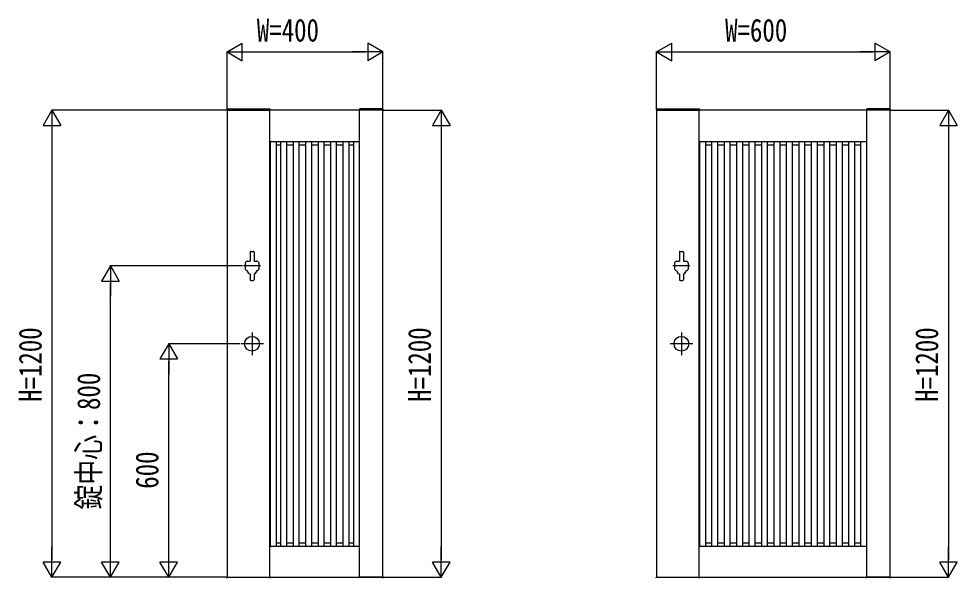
# Model space of a CAD drawing. Units: millimetres, scale not verified. Extents: x -8410 to 8410, y -5940 to 5940.
# Drawn here: x -3131 to -721, y -3160 to -1722 of the extents above; entities that cross this region are included whole.
import ezdxf
from ezdxf.enums import TextEntityAlignment as Align

# ---------------------------------------------------------------- set-up
doc = ezdxf.new("R2010")
doc.units = ezdxf.units.MM
doc.header["$LTSCALE"] = 30
for name, color, linetype in [('0-2_YKK_11', 7, 'Continuous'), ('0-3_YKK_A1', 4, 'Continuous'), ('0-4_YKK_D', 6, 'Continuous')]:
    doc.layers.add(name, color=color, linetype=linetype)
doc.styles.add('ＭＳ ゴシック', font='')
doc.styles.get('ＭＳ ゴシック').set_extended_font_data('MS Gothic')

msp = doc.modelspace()

# ---------------------------------------------------------------- linework, layer by layer
at = {"layer": '0-2_YKK_11'}
for p, q in [((-2486.16, -3157.49), (-2486.16, -1957.49)), ((-2256.16, -3157.49), (-2256.16, -1957.49)), ((-1383.2, -3157.49), (-1383.2, -1957.49)), ((-953.2, -3157.49), (-953.2, -1957.49)), ((-2486.16, -2037.49), (-2256.16, -2037.49)), ((-1383.2, -2037.49), (-953.2, -2037.49)), ((-2486.16, -3077.49), (-2256.16, -3077.49)), ((-1383.2, -3077.49), (-953.2, -3077.49))]:
    msp.add_line(p, q, dxfattribs=at)
for points in [[(-2596.16, -1957.49), (-2596.16, -3157.49), (-2196.16, -3157.49), (-2196.16, -1957.49)], [(-1493.2, -1957.49), (-1493.2, -3157.49), (-893.2, -3157.49), (-893.2, -1957.49)]]:
    msp.add_lwpolyline(points, close=True, dxfattribs=at)
at = {"layer": '0-3_YKK_A1'}
for p, q in [((-2596.53, -1954.94), (-2596.66, -1957.49)), ((-2596.66, -1957.49), (-2485.66, -1957.49)), ((-2595.53, -1953.99), (-2486.79, -1953.99)), ((-2485.8, -1954.94), (-2485.66, -1957.49)), ((-2256.53, -1954.94), (-2256.66, -1957.49)), ((-2195.66, -1957.49), (-2256.66, -1957.49)), ((-2196.79, -1953.99), (-2255.53, -1953.99)), ((-2195.8, -1954.94), (-2195.66, -1957.49)), ((-1493.57, -1954.94), (-1493.7, -1957.49)), ((-1493.7, -1957.49), (-1382.7, -1957.49)), ((-1492.57, -1953.99), (-1383.83, -1953.99)), ((-1382.83, -1954.94), (-1382.7, -1957.49)), ((-953.57, -1954.94), (-953.7, -1957.49)), ((-892.7, -1957.49), (-953.7, -1957.49)), ((-893.83, -1953.99), (-952.57, -1953.99)), ((-892.83, -1954.94), (-892.7, -1957.49)), ((-2486.16, -2046.59), (-2485.36, -2046.59)), ((-2485.36, -2037.49), (-2485.36, -3077.49)), ((-2470.36, -2037.49), (-2470.36, -3077.49)), ((-2470.36, -2046.59), (-2458.66, -2046.59)), ((-2458.66, -2037.49), (-2458.66, -3077.49)), ((-2443.66, -2037.49), (-2443.66, -3077.49)), ((-2443.66, -2046.59), (-2426.66, -2046.59)), ((-2426.66, -2037.49), (-2426.66, -3077.49)), ((-2411.66, -2037.49), (-2411.66, -3077.49)), ((-2411.66, -2046.59), (-2394.66, -2046.59)), ((-2394.66, -2037.49), (-2394.66, -3077.49)), ((-2379.66, -2037.49), (-2379.66, -3077.49)), ((-2379.66, -2046.59), (-2362.66, -2046.59)), ((-2362.66, -2037.49), (-2362.66, -3077.49)), ((-2347.66, -2037.49), (-2347.66, -3077.49)), ((-2347.66, -2046.59), (-2330.66, -2046.59)), ((-2330.66, -2037.49), (-2330.66, -3077.49)), ((-2315.66, -2037.49), (-2315.66, -3077.49)), ((-2315.66, -2046.59), (-2298.66, -2046.59)), ((-2298.66, -2037.49), (-2298.66, -3077.49)), ((-2283.66, -2037.49), (-2283.66, -3077.49)), ((-2283.66, -2046.59), (-2271.96, -2046.59)), ((-2271.96, -2037.49), (-2271.96, -3077.49)), ((-2256.96, -2037.49), (-2256.96, -3077.49)), ((-2256.96, -2046.59), (-2256.16, -2046.59)), ((-1383.2, -2046.59), (-1382.4, -2046.59)), ((-1382.4, -2037.49), (-1382.4, -3077.49)), ((-1367.4, -2037.49), (-1367.4, -3077.49)), ((-1367.4, -2046.59), (-1351.7, -2046.59)), ((-1351.7, -2037.49), (-1351.7, -3077.49)), ((-1336.7, -2037.49), (-1336.7, -3077.49)), ((-1336.7, -2046.59), (-1319.7, -2046.59)), ((-1319.7, -2037.49), (-1319.7, -3077.49)), ((-1304.7, -2037.49), (-1304.7, -3077.49)), ((-1304.7, -2046.59), (-1287.7, -2046.59)), ((-1287.7, -2037.49), (-1287.7, -3077.49)), ((-1272.7, -2037.49), (-1272.7, -3077.49)), ((-1272.7, -2046.59), (-1255.7, -2046.59)), ((-1255.7, -2037.49), (-1255.7, -3077.49)), ((-1240.7, -2037.49), (-1240.7, -3077.49)), ((-1240.7, -2046.59), (-1223.7, -2046.59)), ((-1223.7, -2037.49), (-1223.7, -3077.49)), ((-1208.7, -2037.49), (-1208.7, -3077.49)), ((-1208.7, -2046.59), (-1191.7, -2046.59)), ((-1191.7, -2037.49), (-1191.7, -3077.49)), ((-1176.7, -2037.49), (-1176.7, -3077.49)), ((-1176.7, -2046.59), (-1159.7, -2046.59)), ((-1159.7, -2037.49), (-1159.7, -3077.49)), ((-1144.7, -2037.49), (-1144.7, -3077.49)), ((-1144.7, -2046.59), (-1127.7, -2046.59)), ((-1127.7, -2037.49), (-1127.7, -3077.49)), ((-1112.7, -2037.49), (-1112.7, -3077.49)), ((-1112.7, -2046.59), (-1095.7, -2046.59)), ((-1095.7, -2037.49), (-1095.7, -3077.49)), ((-1080.7, -2037.49), (-1080.7, -3077.49)), ((-1080.7, -2046.59), (-1063.7, -2046.59)), ((-1063.7, -2037.49), (-1063.7, -3077.49)), ((-1048.7, -2037.49), (-1048.7, -3077.49)), ((-1048.7, -2046.59), (-1031.7, -2046.59)), ((-1031.7, -2037.49), (-1031.7, -3077.49)), ((-1016.7, -2037.49), (-1016.7, -3077.49)), ((-1016.7, -2046.59), (-999.7, -2046.59)), ((-999.7, -2037.49), (-999.7, -3077.49)), ((-984.7, -2037.49), (-984.7, -3077.49)), ((-984.7, -2046.59), (-969, -2046.59)), ((-969, -2037.49), (-969, -3077.49)), ((-954, -2037.49), (-954, -3077.49)), ((-954, -2046.59), (-953.2, -2046.59)), ((-2537.41, -2321.99), (-2537.41, -2345.49)), ((-2535.41, -2319.99), (-2528.91, -2319.99)), ((-2526.91, -2321.99), (-2526.91, -2345.49)), ((-1434.45, -2321.99), (-1434.45, -2345.49)), ((-1432.45, -2319.99), (-1425.95, -2319.99)), ((-1423.95, -2321.99), (-1423.95, -2345.49)), ((-2510.16, -2357.49), (-2554.17, -2357.49)), ((-2549.66, -2350.49), (-2549.66, -2364.49)), ((-2544.66, -2345.49), (-2537.41, -2345.49)), ((-2526.91, -2345.49), (-2519.66, -2345.49)), ((-2514.66, -2350.49), (-2514.66, -2364.49)), ((-1407.2, -2357.49), (-1451.2, -2357.49)), ((-1446.7, -2350.49), (-1446.7, -2364.49)), ((-1441.7, -2345.49), (-1434.45, -2345.49)), ((-1423.95, -2345.49), (-1416.7, -2345.49)), ((-1411.7, -2350.49), (-1411.7, -2364.49)), ((-2537.41, -2378.33), (-2537.41, -2392.99)), ((-2526.91, -2378.33), (-2526.91, -2392.99)), ((-1434.45, -2378.33), (-1434.45, -2392.99)), ((-1423.95, -2378.33), (-1423.95, -2392.99)), ((-2535.41, -2394.99), (-2528.91, -2394.99)), ((-1432.45, -2394.99), (-1425.95, -2394.99)), ((-2532.16, -2528.49), (-2532.16, -2586.49)), ((-1429.2, -2528.49), (-1429.2, -2586.49)), ((-2503.16, -2557.49), (-2561.16, -2557.49)), ((-1400.2, -2557.49), (-1458.2, -2557.49)), ((-2486.16, -3068.99), (-2485.36, -3068.99)), ((-2470.36, -3068.99), (-2458.66, -3068.99)), ((-2443.66, -3068.99), (-2426.66, -3068.99)), ((-2411.66, -3068.99), (-2394.66, -3068.99)), ((-2379.66, -3068.99), (-2362.66, -3068.99)), ((-2347.66, -3068.99), (-2330.66, -3068.99)), ((-2315.66, -3068.99), (-2298.66, -3068.99)), ((-2283.66, -3068.99), (-2271.96, -3068.99)), ((-2256.96, -3068.99), (-2256.16, -3068.99)), ((-1383.2, -3068.99), (-1382.4, -3068.99)), ((-1367.4, -3068.99), (-1351.7, -3068.99)), ((-1336.7, -3068.99), (-1319.7, -3068.99)), ((-1304.7, -3068.99), (-1287.7, -3068.99)), ((-1272.7, -3068.99), (-1255.7, -3068.99)), ((-1240.7, -3068.99), (-1223.7, -3068.99)), ((-1208.7, -3068.99), (-1191.7, -3068.99)), ((-1176.7, -3068.99), (-1159.7, -3068.99)), ((-1144.7, -3068.99), (-1127.7, -3068.99)), ((-1112.7, -3068.99), (-1095.7, -3068.99)), ((-1080.7, -3068.99), (-1063.7, -3068.99)), ((-1048.7, -3068.99), (-1031.7, -3068.99)), ((-1016.7, -3068.99), (-999.7, -3068.99)), ((-984.7, -3068.99), (-969, -3068.99)), ((-954, -3068.99), (-953.2, -3068.99)), ((-2596.66, -3157.49), (-2485.66, -3157.49)), ((-2596.53, -3160.04), (-2596.66, -3157.49)), ((-2485.8, -3160.04), (-2485.66, -3157.49)), ((-2195.66, -3157.49), (-2256.66, -3157.49)), ((-2256.53, -3160.04), (-2256.66, -3157.49)), ((-2195.8, -3160.04), (-2195.66, -3157.49)), ((-1493.7, -3157.49), (-1382.7, -3157.49)), ((-1493.57, -3160.04), (-1493.7, -3157.49)), ((-1382.83, -3160.04), (-1382.7, -3157.49)), ((-892.7, -3157.49), (-953.7, -3157.49)), ((-953.57, -3160.04), (-953.7, -3157.49)), ((-892.83, -3160.04), (-892.7, -3157.49))]:
    msp.add_line(p, q, dxfattribs=at)
for centre in [(-2532.16, -2557.49), (-1429.2, -2557.49)]:
    msp.add_circle(centre, 19, dxfattribs=at)
for centre, radius, start, end in [((-2595.53, -1954.99), 1, 90, 177), ((-2486.79, -1954.99), 1, 3, 90), ((-2255.53, -1954.99), 1, 90, 177), ((-2196.79, -1954.99), 1, 3, 90), ((-1492.57, -1954.99), 1, 90, 177), ((-1383.83, -1954.99), 1, 3, 90), ((-952.57, -1954.99), 1, 90, 177), ((-893.83, -1954.99), 1, 3, 90), ((-2535.41, -2321.99), 2, 90, 180), ((-2528.91, -2321.99), 2, 0, 90), ((-1432.45, -2321.99), 2, 90, 180), ((-1425.95, -2321.99), 2, 0, 90), ((-2544.66, -2350.49), 5, 90, 180), ((-2519.66, -2350.49), 5, 0, 90), ((-1441.7, -2350.49), 5, 90, 180), ((-1416.7, -2350.49), 5, 0, 90), ((-2544.66, -2364.49), 5, 180, 270), ((-2532.16, -2367.05), 12.5, 191.55262, 245.16541), ((-2532.16, -2366.99), 12.5, 294.83459, 348.44738), ((-2532.16, -2367.05), 12.5, 294.83459, 348.44738), ((-2519.66, -2364.49), 5, 270, 0), ((-1441.7, -2364.49), 5, 180, 270), ((-1429.2, -2367.05), 12.5, 191.55262, 245.16541), ((-1429.2, -2366.99), 12.5, 294.83459, 348.44738), ((-1429.2, -2367.05), 12.5, 294.83459, 348.44738), ((-1416.7, -2364.49), 5, 270, 0), ((-2535.41, -2392.99), 2, 180, 270), ((-2528.91, -2392.99), 2, 270, 0), ((-1432.45, -2392.99), 2, 180, 270), ((-1425.95, -2392.99), 2, 270, 0)]:
    msp.add_arc(centre, radius, start, end, dxfattribs=at)
at = {"layer": '0-4_YKK_D'}
for p, q in [((-2596.16, -1807.49), (-2557.19, -1784.99)), ((-2596.16, -1955.49), (-2596.16, -1806.49)), ((-2596.16, -1807.49), (-2557.19, -1829.99)), ((-2596.16, -1807.49), (-2518.22, -1807.49)), ((-2557.19, -1829.99), (-2557.19, -1784.99)), ((-2551.16, -1807.49), (-2241.16, -1807.49)), ((-2196.16, -1807.49), (-2274.1, -1807.49)), ((-2196.16, -1807.49), (-2235.13, -1784.99)), ((-2235.13, -1784.99), (-2235.13, -1829.99)), ((-2196.16, -1807.49), (-2235.13, -1829.99)), ((-2196.16, -1955.49), (-2196.16, -1806.49)), ((-1493.2, -1807.49), (-1454.23, -1784.99)), ((-1493.2, -1955.49), (-1493.2, -1806.49)), ((-1493.2, -1807.49), (-1454.23, -1829.99)), ((-1493.2, -1807.49), (-1415.26, -1807.49)), ((-1454.23, -1829.99), (-1454.23, -1784.99)), ((-1448.2, -1807.49), (-938.2, -1807.49)), ((-893.2, -1807.49), (-971.14, -1807.49)), ((-893.2, -1807.49), (-932.17, -1784.99)), ((-932.17, -1784.99), (-932.17, -1829.99)), ((-893.2, -1807.49), (-932.17, -1829.99)), ((-893.2, -1955.49), (-893.2, -1806.49)), ((-3046.16, -1957.49), (-3068.66, -1996.46)), ((-2598.66, -1957.49), (-3047.16, -1957.49)), ((-3046.16, -1957.49), (-3023.66, -1996.46)), ((-3046.16, -1957.49), (-3046.16, -2035.43)), ((-2194.16, -1957.49), (-2045.16, -1957.49)), ((-2046.16, -1957.49), (-2068.66, -1996.46)), ((-2046.16, -1957.49), (-2023.66, -1996.46)), ((-2046.16, -1957.49), (-2046.16, -2035.43)), ((-891.2, -1957.49), (-742.2, -1957.49)), ((-743.2, -1957.49), (-765.7, -1996.46)), ((-743.2, -1957.49), (-720.7, -1996.46)), ((-743.2, -1957.49), (-743.2, -2035.43)), ((-3068.66, -1996.46), (-3023.66, -1996.46)), ((-2068.66, -1996.46), (-2023.66, -1996.46)), ((-765.7, -1996.46), (-720.7, -1996.46)), ((-3046.16, -2002.49), (-3046.16, -3112.49)), ((-2046.16, -2002.49), (-2046.16, -3112.49)), ((-743.2, -2002.49), (-743.2, -3112.49)), ((-2896.16, -2357.49), (-2918.66, -2396.46)), ((-2556.67, -2357.49), (-2897.16, -2357.49)), ((-2896.16, -2357.49), (-2873.66, -2396.46)), ((-2896.16, -2357.49), (-2896.16, -2435.43)), ((-2918.66, -2396.46), (-2873.66, -2396.46)), ((-2896.16, -3112.49), (-2896.16, -2402.49)), ((-2746.16, -2557.49), (-2768.66, -2596.46)), ((-2563.66, -2557.49), (-2747.16, -2557.49)), ((-2746.16, -2557.49), (-2723.66, -2596.46)), ((-2746.16, -2557.49), (-2746.16, -2635.43)), ((-2768.66, -2596.46), (-2723.66, -2596.46)), ((-2746.16, -3112.49), (-2746.16, -2602.49)), ((-3046.16, -3157.49), (-3046.16, -3079.55)), ((-2896.16, -3157.49), (-2896.16, -3079.55)), ((-2746.16, -3157.49), (-2746.16, -3079.55)), ((-2046.16, -3157.49), (-2046.16, -3079.55)), ((-743.2, -3157.49), (-743.2, -3079.55)), ((-3046.16, -3157.49), (-3068.66, -3118.52)), ((-3023.66, -3118.52), (-3068.66, -3118.52)), ((-3046.16, -3157.49), (-3023.66, -3118.52)), ((-2896.16, -3157.49), (-2918.66, -3118.52)), ((-2873.66, -3118.52), (-2918.66, -3118.52)), ((-2896.16, -3157.49), (-2873.66, -3118.52)), ((-2746.16, -3157.49), (-2768.66, -3118.52)), ((-2723.66, -3118.52), (-2768.66, -3118.52)), ((-2746.16, -3157.49), (-2723.66, -3118.52)), ((-2046.16, -3157.49), (-2068.66, -3118.52)), ((-2023.66, -3118.52), (-2068.66, -3118.52)), ((-2046.16, -3157.49), (-2023.66, -3118.52)), ((-743.2, -3157.49), (-765.7, -3118.52)), ((-720.7, -3118.52), (-765.7, -3118.52)), ((-743.2, -3157.49), (-720.7, -3118.52)), ((-2598.66, -3157.49), (-3047.16, -3157.49)), ((-2598.66, -3157.49), (-2897.16, -3157.49)), ((-2598.66, -3157.49), (-2747.16, -3157.49)), ((-2194.16, -3157.49), (-2045.16, -3157.49)), ((-891.2, -3157.49), (-742.2, -3157.49))]:
    msp.add_line(p, q, dxfattribs=at)

# ---------------------------------------------------------------- texts
at = {"layer": '0-4_YKK_D', "style": 'ＭＳ ゴシック', "width": 0.8}
for s, p in [('W=400', (-2519.89, -1798.49)), ('W=600', (-1316.93, -1798.49))]:
    msp.add_text(s, height=58.65, dxfattribs=at).set_placement(p, align=Align.BOTTOM_LEFT)
for s, p in [('H=1200', (-3055.16, -2706.82)), ('H=1200', (-2055.16, -2706.82)), ('H=1200', (-752.2, -2706.82)), ('錠中心：800', (-2905.16, -2983.62)), ('600', (-2755.16, -2930.02))]:
    msp.add_text(s, height=58.65, rotation=90, dxfattribs=at).set_placement(p, align=Align.BOTTOM_LEFT)

doc.saveas('drawing.dxf')
